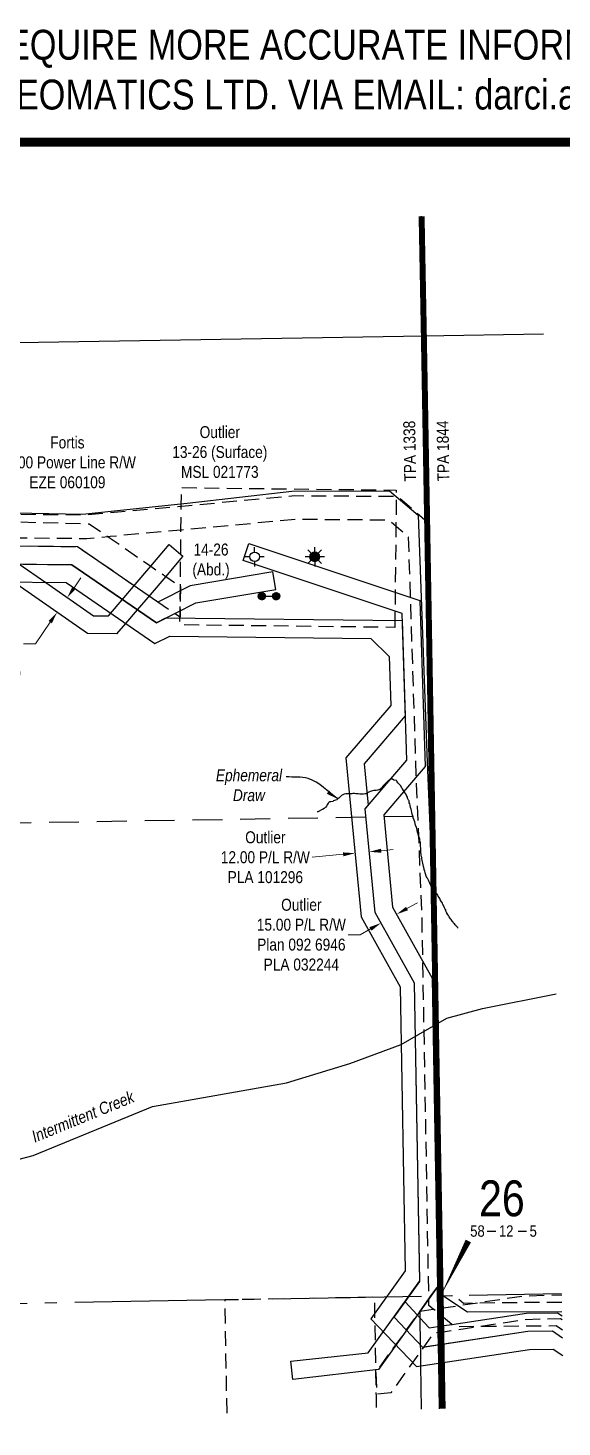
# Model space of a CAD drawing. Extents: x 585085 to 587865, y 5988993 to 5990821.
# Drawn here: x 586491 to 586938, y 5989013 to 5990184 of the extents above; entities that cross this region are included whole.
import ezdxf
from ezdxf.enums import TextEntityAlignment as Align

# ---------------------------------------------------------------- set-up
doc = ezdxf.new("R2010")
doc.units = 0
doc.header["$LTSCALE"] = 5
doc.header["$PDSIZE"] = 0.5
for name, pattern in [('CENTERLINEX3', [5, 2.5, -1, 0.5, -1]), ('foc-ACCESSROAD', [3.75, 2.5, -1.25]), ('foc-FLOWLINE', [3.75, 2.5, -1.25]), ('foc-LSD', [8, 5, -3]), ('foc-QUARTERLINE', [33, 25, -3, 2, -3]), ('foc-TOPO-ephemeral', [6.25, 3.125, -0.625, 0.625, -0.625, 0.625, -0.625])]:
    doc.linetypes.add(name, pattern=pattern)
doc.layers.get('Defpoints').update_dxf_attribs({"color": 9})
for name, color, linetype in [('10', 1, 'Continuous'), ('9', 3, 'Continuous'), ('AS-POWER', 104, 'foc-POWER'), ('AS-SYMBOL', 7, 'Continuous'), ('C-AR', 13, 'foc-ACCESSROAD'), ('C-RW', 13, 'Continuous'), ('C-WS', 13, 'foc-ACCESSROAD'), ('C-WS-S', 8, 'Continuous'), ('F-EZE', 190, 'foc-FLOWLINE'), ('F-WS-S', 8, 'Continuous'), ('L-QSEC', 8, 'foc-QUARTERLINE'), ('L-SEC', 7, 'Continuous'), ('L-SECLBL', 7, 'Continuous'), ('L-SECTION-LSD', 7, 'foc-LSD'), ('T-CREEK', 160, 'Continuous'), ('T-DRAW', 143, 'foc-TOPO-ephemeral'), ('T-WATER-T', 170, 'Continuous')]:
    doc.layers.add(name, color=color, linetype=linetype)
doc.layers.add('AS-PIPE-AG', color=7, linetype='Continuous', true_color=0x7d00fa)
doc.layers.add('AS-TRAPPER-T', color=7, linetype='Continuous', true_color=0xc26100)
doc.layers.add('AS-TRAPPER BOUNDARY', color=7, linetype='CENTERLINEX3', true_color=0xb85c00, transparency=0.6)
for name, color, linetype, lineweight in [('C-RW-T', 13, 'Continuous', 9), ('C-WS-T', 13, 'Continuous', 9), ('F-EZE-T', 190, 'Continuous', 9)]:
    doc.layers.add(name, color=color, linetype=linetype, lineweight=lineweight)
doc.layers.add('DISCLAIMER', color=7, linetype='Continuous', plot=False)
doc.styles.add('100L', font='ARIALN.TTF', dxfattribs={"height": 11})
doc.styles.add('80', font='ARIALN.TTF', dxfattribs={"height": 10})
doc.styles.add('80CG', font='ARIALN.TTF', dxfattribs={"height": 10})
doc.styles.add('80L', font='ARIALN.TTF', dxfattribs={"height": 10})
doc.styles.add('foc-LtypeFont', font='ARIALN.TTF', dxfattribs={"height": 7.35})
doc.styles.add('SIMPLEX', font='ARIALN.TTF')
doc.linetypes.add('foc-POWER', pattern='A,6,-1,["P",foc-LtypeFont,S=0.2,R=0,X=-0.625,Y=-0.75],-1.24,4', length=12.24)
doc.linetypes.add('foc-TOPO-flowdirection-NOLINE', pattern='A,0,[">",foc-LtypeFont,S=0.3,R=0,X=0,Y=-0.945],-20,[">",foc-LtypeFont,S=0.3,R=0,X=0,Y=-0.945],0', length=20)
doc.dimstyles.new('Compass 5 000', dxfattribs={"dimscale": 5, "dimtxt": 9, "dimasz": 2, "dimexe": 0.2, "dimexo": 0.0625, "dimgap": 0.5, "dimtad": 0, "dimtih": 1, "dimtoh": 1, "dimzin": 0, "dimdsep": 46, "dimtxsty": '80CG', "dimcen": 0.1, "dimse1": 1, "dimse2": 1, "dimclrd": 256, "dimclrt": 256, "dimaunit": 1, "dimadec": 4, "dimazin": 0, "dimtfac": 0.06, "dimtofl": 0, "dimtmove": 0, "dimatfit": 1, "dimfxl": 0.2, "dimtolj": 1, "dimtzin": 0, "dimlwd": -1, "dimarcsym": 0})

# ---------------------------------------------------------------- blocks, each defined once
blk = doc.blocks.new('L-SECLBL')
at = {"layer": '9', "color": 7}
for p, q in [((-5.1, -27.8), (-12.3, -27.8)), ((20.7, -27.8), (13.5, -27.8))]:
    blk.add_line(p, q, dxfattribs=at)
at = {"layer": '10', "color": 2, "style": 'SIMPLEX'}
blk.add_attdef('SEC', text='', height=30, dxfattribs=at).set_placement((0, 0), align=Align.MIDDLE)
at = {"layer": '10', "color": 5, "style": '80L'}
blk.add_attdef('TWP', text='', height=9.5, dxfattribs=at).set_placement((-14.4, -27.4), align=Align.MIDDLE_RIGHT)
blk.add_attdef('RGE', text='', height=9.5, dxfattribs=at).set_placement((3.6, -27.4), align=Align.MIDDLE_CENTER)
blk.add_attdef('MER', text='', height=9.5, dxfattribs=at).set_placement((23.2, -27.4), align=Align.MIDDLE_LEFT)
blk = doc.blocks.new('*D381')
at = {"layer": 'C-RW-T', "transparency": 16777216}
for p, q in [((586529.9, 5989715.8), (586535.6, 5989724)), ((586510, 5989687), (586497.5, 5989668.9)), ((586497.5, 5989668.9), (586487.5, 5989668.9))]:
    blk.add_line(p, q, dxfattribs=at)
for points in [[(586528.5, 5989716.7), (586531.3, 5989714.8), (586524.2, 5989707.5)], [(586508.6, 5989687.9), (586511.3, 5989686), (586515.7, 5989695.2)]]:
    blk.add_solid(points, dxfattribs=at)
at = {"layer": 'Defpoints', "color": 0, "transparency": 16777216}
for p in [(586528.3, 5989704.7), (586515.7, 5989695.2), (586519.7, 5989692.4)]:
    blk.add_point(p, dxfattribs=at)
at = {"layer": 'C-RW-T', "transparency": 16777216, "insert": (586440.4, 5989668.9), "char_height": 10, "attachment_point": 5, "style": '80CG', "bg_fill": 3, "box_fill_scale": 1.1, "bg_fill_color": 256, "bg_fill_true_color": 13158600, "bg_fill_transparency": 0}
blk.add_mtext('\\A1;Outlier\\P15.00 P/L R/W\\PPLA 031995\\P(To Be Amended)', dxfattribs=at)
blk = doc.blocks.new('*D385')
at = {"layer": 'C-RW-T', "transparency": 16777216}
for p, q in [((586786.8, 5989495.7), (586796.8, 5989496.6)), ((586754.9, 5989492.7), (586729, 5989490.2))]:
    blk.add_line(p, q, dxfattribs=at)
for points in [[(586786.7, 5989497.4), (586787, 5989494), (586776.9, 5989494.8)], [(586754.8, 5989494.3), (586755.1, 5989491), (586764.9, 5989493.6)]]:
    blk.add_solid(points, dxfattribs=at)
at = {"layer": 'Defpoints', "color": 0, "transparency": 16777216}
for p in [(586764.9, 5989493.6), (586766.4, 5989477.7), (586778.4, 5989478.8)]:
    blk.add_point(p, dxfattribs=at)
at = {"layer": 'C-RW-T', "transparency": 16777216, "insert": (586689.9, 5989490.2), "char_height": 10, "attachment_point": 5, "style": '80CG'}
blk.add_mtext('\\A1;Outlier\\P12.00 P/L R/W\\PPLA 101296', dxfattribs=at)
blk = doc.blocks.new('*D387')
at = {"layer": 'C-RW-T', "transparency": 16777216}
for p, q in [((586808.4, 5989447.3), (586817.2, 5989452.2)), ((586777.9, 5989430.3), (586769.1, 5989425.4)), ((586769.1, 5989425.4), (586759.1, 5989425.4))]:
    blk.add_line(p, q, dxfattribs=at)
for points in [[(586807.6, 5989448.8), (586809.2, 5989445.9), (586799.7, 5989442.5)], [(586777, 5989431.7), (586778.7, 5989428.8), (586786.6, 5989435.2)]]:
    blk.add_solid(points, dxfattribs=at)
at = {"layer": 'Defpoints', "color": 0, "transparency": 16777216}
for p in [(586786.6, 5989435.2), (586812.5, 5989419.4), (586799.4, 5989412.1)]:
    blk.add_point(p, dxfattribs=at)
at = {"layer": 'C-RW-T', "transparency": 16777216, "insert": (586720, 5989425.4), "char_height": 10, "attachment_point": 5, "style": '80CG'}
blk.add_mtext('\\A1;Outlier\\P15.00 P/L R/W\\PPlan 092 6946\\PPLA 032244', dxfattribs=at)
blk = doc.blocks.new('RISER')
h = blk.add_hatch(color=255)
h.dxf.hatch_style = 1
edge = h.paths.add_edge_path()
edge.add_arc((0, 0), 0.7, 0, 360)
blk.add_hatch(color=13).paths.add_polyline_path([(0.58, -0.15), (-0.58, -0.15, 0.774597)])
at = {"color": 13}
blk.add_line((-0.58, -0.15), (0.58, -0.15), dxfattribs=at)
blk.add_circle((0, 0), 0.6, dxfattribs=at)
blk = doc.blocks.new('GABD')
for p, q in [((-0.81, 0), (-1.62, 0)), ((0, 0.81), (0, 1.62)), ((1.62, 0), (0.81, 0)), ((0, -0.81), (0, -1.62))]:
    blk.add_line(p, q)
blk.add_circle((0, 0), 0.8)
blk = doc.blocks.new('GAS')
h = blk.add_hatch(color=255)
h.dxf.hatch_style = 1
edge = h.paths.add_edge_path()
edge.add_arc((0, 0), 0.9, 0, 360)
for p, q in [((-0.81, 0), (-1.62, 0)), ((-0.57, 0.57), (-1.14, 1.14)), ((0, 0.81), (0, 1.62)), ((0.57, 0.57), (1.14, 1.14)), ((1.62, 0), (0.81, 0)), ((-0.57, -0.57), (-1.14, -1.14)), ((0, -0.81), (0, -1.62)), ((1.14, -1.14), (0.57, -0.57))]:
    blk.add_line(p, q)
blk.add_circle((0, 0), 0.8)
blk = doc.blocks.new('*D403')
at = {"layer": 'Defpoints', "color": 0, "transparency": 16777216}
for p in [(586454.4, 5989777.5), (586490.9, 5989777.2), (586490.7, 5989757.2)]:
    blk.add_point(p, dxfattribs=at)
at = {"layer": 'F-EZE-T', "transparency": 16777216}
for p, q in [((586454.5, 5989787.5), (586454.8, 5989820.6)), ((586454.8, 5989820.6), (586464.8, 5989820.6)), ((586454.1, 5989747.5), (586454, 5989737.5))]:
    blk.add_line(p, q, dxfattribs=at)
for points in [[(586452.8, 5989787.5), (586456.1, 5989787.5), (586454.4, 5989777.5)], [(586452.4, 5989747.6), (586455.8, 5989747.5), (586454.2, 5989757.5)]]:
    blk.add_solid(points, dxfattribs=at)
at = {"layer": 'F-EZE-T', "transparency": 16777216, "insert": (586524.3, 5989820.6), "char_height": 10, "attachment_point": 5, "style": '80CG'}
blk.add_mtext('\\A1;Fortis\\P20.00 Power Line R/W\\PEZE 060109', dxfattribs=at)
blk = doc.blocks.new('Disclaimer_Legal')
at = {"layer": 'DISCLAIMER', "color": 254, "flags": 128}
blk.add_lwpolyline([(-3612.9, -1104.6, 37.5, 37.5, 0), (4096.1, -1104.6, 37.5, 37.5, 0.414214), (4171.1, -1029.6, 37.5, 37.5, 0), (4171.1, 2078.7, 37.5, 0, 0.414214), (4096.1, 2153.7, 0, 0, 0), (-3612.9, 2153.7, 0, 0, 0.414214), (-3687.9, 2078.7, 0, 0, 0), (-3687.9, -1029.6, 0, 37.5, 0.414214)], format="xyseb", close=True, dxfattribs=at)
at = {"layer": 'DISCLAIMER', "color": 254, "insert": (241.6, 533.9), "char_height": 125, "width": 7717.568, "attachment_point": 5, "style": '80'}
blk.add_mtext('NOTICE TO THE CORPORATION, PERSON &/OR PERSONS REGARDING THIS COMPUTER AIDED DESIGN AND DRAFTING (CADD) FILES. ACCEPTANCE OF THE CADD DATA IS BASED ON THE FOLLOWING DISCLAIMER WHICH COVERS ALL CADD DATA RECIEVED FROM COMPASS GEOMATICS LTD.\\P{\\fArial Narrow|b1|i0|c0|p34;DISCLAIMER}\\PCOMPASS GEOMATICS LTD. MAKES NO REPRESENTATION OR WARRANTIES, EXPRESS OR IMPLIED, WITH RESPECT TO THE REUSE OF THE DATA PROVIDED HEREWITH, REGARDLESS OF ITS FORMAT OR THE MEANS OF ITS TRANSMISSION. THERE IS NO GUARANTEE OR REPRESENTATION TO THE USER AS TO THE ACCURACY, CURRENCY, SUITABILITY OR RELIABILITY OF THIS DATA FOR ANY PURPOSE. THE USER ACCEPTS THE DATA "AS IS", AND ASSUMES ALL RISKS ASSOCIATED WITH ITS USE. BY ACCEPTANCE OF THIS DATA, THE USER AGREES NOT TO TRANSMIT THIS DATA OR PROVIDE ACCESS OR ANY PART OF IT TO ANOTHER PARTY UNLESS THE USER SHALL INCLUDE WITH THE DATA A COPY OF THIS DISCLAIMER. COMPASS GEOMATICS LTD. ASSUMES NO RESPONSIBILITY FOR ACTUAL OR CONSEQUENTIAL DAMAGE AS A RESULT OF ANY USER\'S RELIANCE ON THIS DATA. THIS CADD FILE IS FOR ILLUSTRATION PURPOSES ONLY.\\PIF YOU REQUIRE MORE ACCURATE INFORMATION, PLEASE CONTACT DARCI ANGLEHART AT COMPASS GEOMATICS LTD. VIA EMAIL: darci.anglehart@compassgeomatics.ca OR CELL: 506-961-7292', dxfattribs=at)

msp = doc.modelspace()

# ---------------------------------------------------------------- linework, layer by layer
at = {"layer": 'AS-PIPE-AG', "flags": 128}
msp.add_lwpolyline([(586687.026, 5989708.673), (586688.89, 5989708.702), (586697.217, 5989708.619), (586698.934, 5989708.627)], dxfattribs=at)
at = {"layer": 'AS-POWER'}
msp.add_lwpolyline([(585937.055, 5990182.613), (585959.129, 5990177.005), (586013.379, 5990183.735), (586002.903, 5990105.211), (585999.678, 5990001.716), (585999.211, 5989905.199), (586018.33, 5989876.191), (586104.944, 5989835.901), (586222.811, 5989814.949), (586333.878, 5989779.036), (586438.048, 5989779.398), (586536.881, 5989777.175), (586624.415, 5989786.535), (586711.92, 5989796.553), (586793.788, 5989796.91), (586817.741, 5989776.544), (586825.339, 5989569.786), (586830.017, 5989456.237), (586835.793, 5989125.298), (586859.09, 5989109.973), (586938.074, 5989110.229)], dxfattribs=at)
at = {"layer": 'AS-TRAPPER BOUNDARY', "const_width": 4.998, "flags": 128}
msp.add_lwpolyline([(586838.223, 5989028.866), (586822.519, 5989926.619), (586820.632, 5990026.557)], dxfattribs=at)
at = {"layer": 'C-AR', "flags": 128}
msp.add_lwpolyline([(586618.794, 5989716.759), (586618.503, 5989690.989), (586599.89, 5989703.778), (586592.579, 5989708.796), (586580.148, 5989717.348), (586532.822, 5989749.906), (586462.334, 5989750.671), (586391.645, 5989751.701), (586323.491, 5989751.818), (586232.29, 5989786.573), (586101.828, 5989809.824), (586072.336, 5989820.085), (586023.675, 5989837.46), (586023.151, 5989869.375), (586082.597, 5989848.383), (586130.244, 5989831.438), (586168.151, 5989817.957), (586238.315, 5989805.446), (586327.765, 5989771.281), (586461.147, 5989771.486), (586542.637, 5989769.234), (586558.379, 5989758.388), (586594.141, 5989733.746), (586606.564, 5989725.185), (586618.794, 5989716.759)], close=True, dxfattribs=at)
msp.add_lwpolyline([(586938.209, 5989103.058), (586936.722, 5989104.061), (586907.314, 5989103.269), (586869.232, 5989097.557), (586837.108, 5989092.629), (586834.17, 5989092.442), (586830.644, 5989091.92), (586822.581, 5989080.695), (586819.883, 5989076.939), (586813.267, 5989067.73), (586794.871, 5989042.12), (586783.216, 5989040.854), (586782.733, 5989058.792), (586782.675, 5989060.939), (586783.988, 5989061.082), (586799.281, 5989082.452), (586808.085, 5989094.754), (586817.007, 5989107.221), (586819.333, 5989110.473), (586830.425, 5989112.115), (586833.816, 5989112.618), (586836.755, 5989112.815), (586867.388, 5989117.49), (586905.504, 5989123.237), (586937.812, 5989124.107)], dxfattribs=at)
at = {"layer": 'C-RW'}
for points in [[(586023.827, 5989828.193), (586065.588, 5989806.777), (586097.936, 5989795.343), (586228.244, 5989772.101), (586320.716, 5989736.83), (586391.524, 5989736.708), (586466.586, 5989735.64), (586528.101, 5989734.965), (586598.74, 5989686.376), (586631.616, 5989703.062), (586698.657, 5989714.258), (586696.187, 5989729.047), (586626.881, 5989717.472), (586599.89, 5989703.778), (586532.822, 5989749.906), (586466.779, 5989750.61), (586391.645, 5989751.701), (586323.491, 5989751.818), (586232.267, 5989786.613), (586101.776, 5989809.888), (586071.534, 5989820.578), (586023.53, 5989846.07)], [(586711.21, 5989068.592), (586775.992, 5989075.684), (586819.03, 5989135.825), (586814.606, 5989384.963), (586781.692, 5989443.937), (586773.465, 5989530.767), (586808.37, 5989571.549), (586804.409, 5989694.098), (586671.443, 5989738.509), (586676.195, 5989752.736), (586819.064, 5989705.018), (586823.55, 5989566.217), (586788.998, 5989525.847), (586796.328, 5989448.492), (586829.538, 5989388.988), (586833.897, 5989130.765), (586784.471, 5989061.576), (586712.85, 5989053.258)]]:
    msp.add_lwpolyline(points, close=True, dxfattribs=at)
for points in [[(586483.63, 5989735.735), (586506.184, 5989720.056), (586546.048, 5989692.343), (586546.048, 5989692.343), (586558.653, 5989692.158), (586560.456, 5989694.271), (586570.233, 5989705.728), (586581.107, 5989718.471), (586594.141, 5989733.746), (586609.547, 5989751.799), (586619.099, 5989743.648), (586620.962, 5989742.058), (586619.056, 5989739.823), (586606.564, 5989725.185), (586593.531, 5989709.911), (586582.662, 5989697.174), (586572.886, 5989685.718), (586565.488, 5989677.048), (586541.245, 5989677.406), (586478.733, 5989720.862)], [(586820.606, 5989028.495), (586819.998, 5989065.145), (586819.883, 5989076.939), (586819.793, 5989082.442), (586819.43, 5989104.611), (586819.333, 5989110.473), (586826.683, 5989120.704), (586828.458, 5989123.176), (586833.507, 5989130.204), (586833.629, 5989123.268), (586833.816, 5989112.618), (586833.947, 5989109.153), (586834.08, 5989097.6), (586834.17, 5989092.442), (586834.379, 5989082.442), (586834.654, 5989067.3), (586835.326, 5989028.805)], [(586938.494, 5989087.914), (586930.018, 5989093.64), (586909.607, 5989093.413), (586821.743, 5989080.123), (586797.656, 5989105.409), (586806.801, 5989118.215), (586817.006, 5989107.22), (586819.43, 5989104.611), (586826.938, 5989096.529), (586834.08, 5989097.6), (586837.014, 5989098.04), (586845.94, 5989099.373), (586908.248, 5989108.726), (586934.338, 5989108.971), (586938.146, 5989106.396)]]:
    msp.add_lwpolyline(points, dxfattribs=at)
at = {"layer": 'C-RW', "flags": 128}
for points in [[(586938.494, 5989087.914), (586930.018, 5989093.64), (586909.607, 5989093.413), (586824.41, 5989080.526), (586821.743, 5989080.123), (586797.656, 5989105.409), (586819.01, 5989135.311), (586814.616, 5989384.931), (586781.693, 5989443.937), (586773.461, 5989530.779), (586776.15, 5989533.915), (586772.87, 5989568.506), (586807.195, 5989608.577), (586804.633, 5989687.987), (586606.395, 5989690.251), (586598.736, 5989686.364), (586528.094, 5989734.958), (586320.708, 5989736.804)], [(586466.372, 5989720.623), (586523.353, 5989720.007), (586597.569, 5989668.954), (586609.897, 5989675.21), (586778.091, 5989673.289), (586793.564, 5989658.131), (586794.883, 5989617.261), (586757.337, 5989573.429), (586769.958, 5989440.285), (586802.643, 5989381.707), (586806.825, 5989144.059), (586778.245, 5989104.038), (586816.266, 5989064.124), (586910.818, 5989078.426), (586930.728, 5989078.647), (586938.772, 5989073.213)]]:
    msp.add_lwpolyline(points, dxfattribs=at)
at = {"layer": 'C-WS', "flags": 128}
msp.add_lwpolyline([(586798.212, 5989687.566), (586798.154, 5989682.573), (586748.194, 5989683.144), (586618.431, 5989684.653), (586618.488, 5989689.651), (586618.522, 5989692.692), (586618.794, 5989716.759), (586619.056, 5989739.823), (586619.099, 5989743.648), (586619.33, 5989763.998), (586619.557, 5989784.086), (586619.732, 5989799.503), (586749.531, 5989797.993), (586799.476, 5989797.422), (586799.416, 5989792.24), (586799.128, 5989767.142), (586798.488, 5989711.53), (586798.306, 5989695.772), (586798.212, 5989687.566)], close=True, dxfattribs=at)
msp.add_lwpolyline([(586657.856, 5989025.072), (586656.165, 5989120.112), (586781.031, 5989122.333), (586781.25, 5989110.033), (586781.291, 5989107.751), (586781.391, 5989102.125), (586781.438, 5989099.495), (586781.69, 5989085.348), (586781.719, 5989083.712), (586782.105, 5989061.987), (586782.144, 5989059.838), (586782.463, 5989041.897), (586782.501, 5989039.769), (586782.715, 5989027.698)], dxfattribs=at)
at = {"layer": 'F-EZE', "flags": 128}
msp.add_lwpolyline([(586938.369, 5989094.556), (586933.214, 5989098.04), (586869.232, 5989097.557), (586848.576, 5989097.147), (586846.458, 5989098.893), (586845.941, 5989099.349), (586836.86, 5989106.808), (586833.947, 5989109.153), (586830.958, 5989111.676), (586830.425, 5989112.115), (586826.781, 5989115.12), (586826.711, 5989119.083), (586826.683, 5989120.704), (586826.64, 5989123.143), (586823.883, 5989280.183), (586821.666, 5989402.328), (586820.938, 5989442.438), (586816.431, 5989551.539), (586816.299, 5989555.589), (586816.252, 5989557.056), (586811.385, 5989707.032), (586809.732, 5989757.952), (586799.58, 5989766.75), (586799.128, 5989767.142), (586793.174, 5989772.302), (586715.427, 5989772.846), (586619.687, 5989764.031), (586619.33, 5989763.998), (586559.942, 5989758.531), (586558.379, 5989758.388), (586540.623, 5989756.752), (586334.357, 5989758.626), (586308.15, 5989763.886), (586223.658, 5989794.265), (586135.73, 5989809.733), (586105.299, 5989816.546), (586023.424, 5989852.588), (586023.145, 5989869.528), (586022.956, 5989881.019), (586029.206, 5989871.907), (586076.937, 5989850.877), (586082.597, 5989848.383), (586111.57, 5989835.619), (586130.244, 5989831.438), (586138.039, 5989829.693), (586139.639, 5989829.269), (586228.808, 5989813.646), (586313.525, 5989783.185), (586336.432, 5989778.587), (586539.797, 5989776.742), (586619.557, 5989784.086), (586620.029, 5989784.13), (586714.579, 5989792.835), (586799.416, 5989792.24), (586800.014, 5989792.236), (586800.69, 5989792.231), (586825.242, 5989770.951), (586829.546, 5989524.97), (586836.571, 5989123.321), (586848.041, 5989123.523), (586855.661, 5989117.203), (586867.388, 5989117.49), (586937.926, 5989118.076)], dxfattribs=at)
at = {"layer": 'L-QSEC'}
for p, q in [((586822.519, 5989926.619), (586820.632, 5990026.557)), ((586838.223, 5989028.866), (586822.519, 5989926.619)), ((586035.637, 5989109.076), (586937.793, 5989125.121))]:
    msp.add_line(p, q, dxfattribs=at)
at = {"layer": 'L-SEC'}
for p, q in [((586022.427, 5989913.421), (586822.519, 5989926.619)), ((586822.519, 5989926.619), (586922.46, 5989928.262))]:
    msp.add_line(p, q, dxfattribs=at)
at = {"layer": 'L-SECLBL', "flags": 128}
msp.add_lwpolyline([(586836.571, 5989123.321, 0, 4.998, 0), (586859.702, 5989169.134, 0, 0, 0)], format="xyseb", dxfattribs=at)
at = {"layer": 'L-SECTION-LSD'}
msp.add_line((586029.032, 5989511.249), (586829.545, 5989524.97), dxfattribs=at)
at = {"layer": 'T-CREEK', "flags": 128}
msp.add_lwpolyline([(586106.755, 5989013.478), (586117.504, 5989021.539), (586140.507, 5989041.542), (586165.513, 5989085.545), (586220.523, 5989160.551), (586246.527, 5989183.553), (586334.537, 5989209.559), (586384.542, 5989215.562), (586433.547, 5989224.566), (586495.554, 5989240.57), (586595.566, 5989281.578), (586707.578, 5989301.585), (586760.584, 5989317.589), (586803.589, 5989333.592), (586841.594, 5989355.595), (586871.597, 5989363.597), (586933.064, 5989375.894)], dxfattribs=at)
at = {"layer": 'T-CREEK', "linetype": 'foc-TOPO-flowdirection-NOLINE', "flags": 128}
msp.add_lwpolyline([(586106.755, 5989013.478), (586117.504, 5989021.539), (586140.507, 5989041.542), (586165.513, 5989085.545), (586220.523, 5989160.551), (586246.527, 5989183.553), (586334.537, 5989209.559), (586384.542, 5989215.562), (586433.547, 5989224.566), (586495.554, 5989240.57), (586595.566, 5989281.578), (586707.578, 5989301.585), (586760.584, 5989317.589), (586803.589, 5989333.592), (586841.594, 5989355.595), (586871.597, 5989363.597), (586933.064, 5989375.894)], dxfattribs=at)
at = {"layer": 'T-DRAW', "linetype": 'foc-TOPO-flowdirection-NOLINE', "flags": 128}
msp.add_lwpolyline([(586851.284, 5989430.962), (586850.763, 5989431.528), (586850.241, 5989432.097), (586849.54, 5989432.663), (586849.192, 5989433.238), (586848.665, 5989433.812), (586848.139, 5989434.582), (586847.431, 5989435.155), (586846.9, 5989435.931), (586846.545, 5989436.515), (586845.832, 5989437.292), (586845.295, 5989438.076), (586844.756, 5989438.663), (586844.216, 5989439.452), (586843.673, 5989440.243), (586843.127, 5989441.442), (586842.396, 5989442.644), (586841.846, 5989443.448), (586841.291, 5989444.461), (586840.914, 5989445.894), (586840.354, 5989446.918), (586839.791, 5989447.947), (586839.413, 5989448.775), (586838.464, 5989450.65), (586838.074, 5989451.913), (586837.503, 5989452.754), (586836.548, 5989454.019), (586835.766, 5989455.728), (586835.185, 5989456.583), (586834.597, 5989457.661), (586834.204, 5989458.309), (586833.811, 5989458.959), (586833.416, 5989459.612), (586832.636, 5989460.48), (586831.466, 5989461.566), (586831.256, 5989462.23), (586830.656, 5989463.112), (586830.055, 5989463.998), (586829.65, 5989464.665), (586828.844, 5989465.78), (586828.235, 5989466.677), (586827.816, 5989467.581), (586827.589, 5989468.493), (586826.964, 5989469.631), (586826.327, 5989471.007), (586825.695, 5989472.158), (586825.276, 5989472.851), (586824.845, 5989473.78), (586824.422, 5989474.478), (586823.944, 5989476.363), (586823.704, 5989477.311), (586823.242, 5989478.738), (586822.789, 5989479.934), (586822.778, 5989480.175), (586822.509, 5989481.625), (586822.263, 5989482.595), (586822.003, 5989483.815), (586821.529, 5989485.284), (586821.479, 5989486.274), (586821.203, 5989487.763), (586820.736, 5989489.007), (586820.684, 5989490.013), (586820.455, 5989490.514), (586820.159, 5989492.284), (586820.132, 5989492.794), (586820.052, 5989494.329), (586819.97, 5989495.874), (586819.916, 5989496.91), (586819.847, 5989498.212), (586819.792, 5989499.258), (586819.723, 5989500.572), (586819.626, 5989502.424), (586819.125, 5989504.015), (586819.053, 5989505.356), (586818.801, 5989506.16), (586818.068, 5989508.044), (586818.038, 5989508.589), (586817.253, 5989511.317), (586816.962, 5989512.695), (586816.654, 5989514.36), (586816.393, 5989515.195), (586815.637, 5989517.151), (586815.124, 5989518.558), (586814.823, 5989519.977), (586814.305, 5989521.401), (586813.549, 5989523.118), (586813.241, 5989524.564), (586812.695, 5989526.307), (586812.382, 5989527.771), (586812.068, 5989529.244), (586811.771, 5989530.428), (586811.233, 5989531.913), (586811.114, 5989533.716), (586810.812, 5989534.921), (586810.307, 5989535.823), (586810.204, 5989537.348), (586809.717, 5989537.952), (586808.919, 5989539.786), (586808.876, 5989540.404), (586808.093, 5989541.944), (586807.329, 5989543.18), (586806.061, 5989545.043), (586805.538, 5989545.982), (586804.509, 5989547.551), (586804.005, 5989548.18), (586803.17, 5989550.088), (586802.433, 5989550.719), (586801.668, 5989551.674), (586800.67, 5989552.629), (586799.871, 5989553.917), (586799.585, 5989554.565), (586797.252, 5989554.849), (586795.778, 5989555.807), (586792.903, 5989554.44), (586788.321, 5989549.81), (586787.741, 5989548.835), (586786.707, 5989547.856), (586786.095, 5989547.206), (586785.677, 5989546.88), (586784.804, 5989546.545), (586782.571, 5989546.186), (586781.664, 5989546.169), (586780.529, 5989546.148), (586779.661, 5989545.814), (586778.794, 5989545.481), (586777.475, 5989545.14), (586776.384, 5989544.803), (586774.7, 5989543.825), (586774.108, 5989543.185), (586773.431, 5989543.172), (586772.077, 5989543.147), (586771.399, 5989543.134), (586770.722, 5989543.122), (586768.917, 5989543.088), (586767.516, 5989543.376), (586767.29, 5989543.372), (586765.484, 5989543.338), (586764.532, 5989543.635), (586763.854, 5989543.622), (586763.176, 5989543.609), (586762.322, 5989543.278), (586760.742, 5989543.249), (586759.838, 5989543.232), (586759.387, 5989543.224), (586757.806, 5989543.194), (586757.354, 5989543.185), (586755.773, 5989543.156), (586755.15, 5989542.83), (586753.735, 5989541.863), (586753.17, 5989541.227), (586752.156, 5989540.584), (586751.425, 5989539.638), (586750.417, 5989538.999), (586749.635, 5989538.366), (586748.573, 5989538.037), (586747.737, 5989537.714), (586746.901, 5989537.39), (586746.349, 5989536.765), (586744.787, 5989536.736), (586743.894, 5989536.719), (586743.123, 5989536.091), (586742.576, 5989535.469), (586741.487, 5989534.229), (586741.067, 5989533.008), (586740.587, 5989532.093), (586739.986, 5989531.78), (586739.006, 5989531.16), (586737.65, 5989530.234), (586736.832, 5989529.92), (586734.889, 5989528.69), (586733.855, 5989528.373), (586733.197, 5989528.36)], dxfattribs=at)
at = {"layer": 'T-DRAW', "flags": 128}
msp.add_lwpolyline([(586851.284, 5989430.962), (586850.763, 5989431.528), (586850.241, 5989432.097), (586849.54, 5989432.663), (586849.192, 5989433.238), (586848.665, 5989433.812), (586848.139, 5989434.582), (586847.431, 5989435.155), (586846.9, 5989435.931), (586846.545, 5989436.515), (586845.832, 5989437.292), (586845.295, 5989438.076), (586844.756, 5989438.663), (586844.216, 5989439.452), (586843.673, 5989440.243), (586843.127, 5989441.442), (586842.396, 5989442.644), (586841.846, 5989443.448), (586841.291, 5989444.461), (586840.914, 5989445.894), (586840.354, 5989446.918), (586839.791, 5989447.947), (586839.413, 5989448.775), (586838.464, 5989450.65), (586838.074, 5989451.913), (586837.503, 5989452.754), (586836.548, 5989454.019), (586835.766, 5989455.728), (586835.185, 5989456.583), (586834.597, 5989457.661), (586834.204, 5989458.309), (586833.811, 5989458.959), (586833.416, 5989459.612), (586832.636, 5989460.48), (586831.466, 5989461.566), (586831.256, 5989462.23), (586830.656, 5989463.112), (586830.055, 5989463.998), (586829.65, 5989464.665), (586828.844, 5989465.78), (586828.235, 5989466.677), (586827.816, 5989467.581), (586827.589, 5989468.493), (586826.964, 5989469.631), (586826.327, 5989471.007), (586825.695, 5989472.158), (586825.276, 5989472.851), (586824.845, 5989473.78), (586824.422, 5989474.478), (586823.944, 5989476.363), (586823.704, 5989477.311), (586823.242, 5989478.738), (586822.789, 5989479.934), (586822.778, 5989480.175), (586822.509, 5989481.625), (586822.263, 5989482.595), (586822.003, 5989483.815), (586821.529, 5989485.284), (586821.479, 5989486.274), (586821.203, 5989487.763), (586820.736, 5989489.007), (586820.684, 5989490.013), (586820.455, 5989490.514), (586820.159, 5989492.284), (586820.132, 5989492.794), (586820.052, 5989494.329), (586819.97, 5989495.874), (586819.916, 5989496.91), (586819.847, 5989498.212), (586819.792, 5989499.258), (586819.723, 5989500.572), (586819.626, 5989502.424), (586819.125, 5989504.015), (586819.053, 5989505.356), (586818.801, 5989506.16), (586818.068, 5989508.044), (586818.038, 5989508.589), (586817.253, 5989511.317), (586816.962, 5989512.695), (586816.654, 5989514.36), (586816.393, 5989515.195), (586815.637, 5989517.151), (586815.124, 5989518.558), (586814.823, 5989519.977), (586814.305, 5989521.401), (586813.549, 5989523.118), (586813.241, 5989524.564), (586812.695, 5989526.307), (586812.382, 5989527.771), (586812.068, 5989529.244), (586811.771, 5989530.428), (586811.233, 5989531.913), (586811.114, 5989533.716), (586810.812, 5989534.921), (586810.307, 5989535.823), (586810.204, 5989537.348), (586809.717, 5989537.952), (586808.919, 5989539.786), (586808.876, 5989540.404), (586808.093, 5989541.944), (586807.329, 5989543.18), (586806.061, 5989545.043), (586805.538, 5989545.982), (586804.509, 5989547.551), (586804.005, 5989548.18), (586803.17, 5989550.088), (586802.433, 5989550.719), (586801.668, 5989551.674), (586800.67, 5989552.629), (586799.871, 5989553.917), (586799.585, 5989554.565), (586797.252, 5989554.849), (586795.778, 5989555.807), (586792.903, 5989554.44), (586788.321, 5989549.81), (586787.741, 5989548.835), (586786.707, 5989547.856), (586786.095, 5989547.206), (586785.677, 5989546.88), (586784.804, 5989546.545), (586782.571, 5989546.186), (586781.664, 5989546.169), (586780.529, 5989546.148), (586779.661, 5989545.814), (586778.794, 5989545.481), (586777.475, 5989545.14), (586776.384, 5989544.803), (586774.7, 5989543.825), (586774.108, 5989543.185), (586773.431, 5989543.172), (586772.077, 5989543.147), (586771.399, 5989543.134), (586770.722, 5989543.122), (586768.917, 5989543.088), (586767.516, 5989543.376), (586767.29, 5989543.372), (586765.484, 5989543.338), (586764.532, 5989543.635), (586763.854, 5989543.622), (586763.176, 5989543.609), (586762.322, 5989543.278), (586760.742, 5989543.249), (586759.838, 5989543.232), (586759.387, 5989543.224), (586757.806, 5989543.194), (586757.354, 5989543.185), (586755.773, 5989543.156), (586755.15, 5989542.83), (586753.735, 5989541.863), (586753.17, 5989541.227), (586752.156, 5989540.584), (586751.425, 5989539.638), (586750.417, 5989538.999), (586749.635, 5989538.366), (586748.573, 5989538.037), (586747.737, 5989537.714), (586746.901, 5989537.39), (586746.349, 5989536.765), (586744.787, 5989536.736), (586743.894, 5989536.719), (586743.123, 5989536.091), (586742.576, 5989535.469), (586741.487, 5989534.229), (586741.067, 5989533.008), (586740.587, 5989532.093), (586739.986, 5989531.78), (586739.006, 5989531.16), (586737.65, 5989530.234), (586736.832, 5989529.92), (586734.889, 5989528.69), (586733.855, 5989528.373), (586733.197, 5989528.36)], dxfattribs=at)

# ---------------------------------------------------------------- block references
at = {"layer": 'AS-SYMBOL', "color": 3, "xscale": 4.997753600000009, "yscale": 4.997753600000009, "zscale": 4.997753600000009}
for p in [(586687.032, 5989708.678), (586698.934, 5989708.627)]:
    msp.add_blockref('RISER', p, dxfattribs=at)
at = {"layer": 'C-WS-S', "xscale": 4.997753600000006, "yscale": 4.997753600000006, "zscale": 4.997753600000006}
msp.add_blockref('GAS', (586731.173, 5989741.691), dxfattribs=at)
at = {"layer": 'Defpoints', "color": 5, "xscale": 0.2, "yscale": 0.2, "zscale": 0.2}
msp.add_blockref('Disclaimer_Legal', (587026.794, 5990309.599), dxfattribs=at)
at = {"layer": 'F-WS-S', "xscale": 4.997753600000006, "yscale": 4.997753600000006, "zscale": 4.997753600000006}
msp.add_blockref('GABD', (586680.943, 5989741.641), dxfattribs=at)
at = {"layer": 'L-SECLBL', "xscale": 0.999551, "yscale": 0.999551, "zscale": 0.999551}
msp.add_blockref('L-SECLBL', (586887.798, 5989204.854), dxfattribs=at).add_auto_attribs({'SEC': '26', 'TWP': '58', 'RGE': '12', 'MER': '5'})

# ---------------------------------------------------------------- texts
at = {"layer": 'AS-TRAPPER-T', "style": '80L'}
for s, p in [('TPA 1338', (586816.109, 5989804.686)), ('TPA 1844', (586843.936, 5989804.844))]:
    msp.add_text(s, height=9.9897, rotation=91.002164, dxfattribs=at).set_placement(p)
at = {"layer": 'C-WS-T', "attachment_point": 5, "style": '80CG'}
for s, insert, char_height, width in [('\\A1;Outlier\\P13-26 (Surface)\\PMSL 021773', (586651.809, 5989829.273), 9.99551, 78.95946), ('\\A1;14-26\\P(Abd.)', (586644.453, 5989737.887), 9.9955, 30.58421)]:
    msp.add_mtext(s, dxfattribs=dict(at, insert=insert, char_height=char_height, width=width))
at = {"layer": 'T-WATER-T', "insert": (586644.756, 5989563.823), "char_height": 9.99551, "attachment_point": 1, "style": '100L'}
msp.add_mtext_dynamic_manual_height_columns('\\pi3.78191;{\\fArial Narrow|b0|i1|c0|p34;Ephemeral \\P\\pi18.04222;Draw}', width=62.8664, gutter_width=54.975, heights=[0], dxfattribs=at)
at = {"layer": 'T-WATER-T', "insert": (586488.711, 5989258.697), "char_height": 9.99551, "attachment_point": 1, "rotation": 22.2951, "style": '100L'}
msp.add_mtext_dynamic_manual_height_columns('\\pi4.91193;{\\fArial Narrow|b0|i1|c0|p34;Intermittent Creek}', width=100.88801, gutter_width=54.975, heights=[0], dxfattribs=at)

# ---------------------------------------------------------------- dimensions: what is measured, and where the dimension line sits
at = {"layer": 'C-RW-T'}
for base, p1, p2, angle, text, picture, middle in [((586764.902, 5989493.62), (586778.385, 5989478.839), (586766.411, 5989477.704), 185.415273, 'Outlier\\P12.00 P/L R/W\\PPLA 101296', '*D385', (586689.927, 5989490.218)), ((586786.593, 5989435.155), (586812.54, 5989419.443), (586799.439, 5989412.133), 209.159844, 'Outlier\\P15.00 P/L R/W\\PPlan 092 6946\\PPLA 032244', '*D387', (586720.042, 5989425.411))]:
    dim = msp.add_linear_dim(base=base, p1=p1, p2=p2, angle=angle, text=text, dimstyle='Compass 5 000', dxfattribs=at)
    dim.commit()
    dim.dimension.update_dxf_attribs({"geometry": picture, "text_midpoint": middle, "dimtype": 161})

# ---------------------------------------------------------------- leaders
at = {"layer": 'T-WATER-T', "path_type": 1}
msp.add_leader([(586750.46, 5989539.026), (586725.657, 5989556.12), (586707.29, 5989557.588)], dimstyle='Compass 5 000', override={"dimgap": 0.5, "dimtad": 0}, dxfattribs=at)

# ---------------------------------------------------------------- next in the draw order: dimensions: what is measured, and where the dimension line sits
at = {"layer": 'C-RW-T'}
dim = msp.add_linear_dim(base=(586515.654, 5989695.204), p1=(586528.284, 5989704.708), p2=(586519.735, 5989692.375), angle=235.272634, text='Outlier\\P15.00 P/L R/W\\PPLA 031995\\P(To Be Amended)', dimstyle='Compass 5 000', override={"dimtfill": 1}, dxfattribs=at)
dim.commit()
dim.dimension.update_dxf_attribs({"geometry": '*D381', "text_midpoint": (586440.438, 5989668.945), "dimtype": 161})

# ---------------------------------------------------------------- next in the draw order: dimensions: what is measured, and where the dimension line sits
at = {"layer": 'F-EZE-T'}
dim = msp.add_linear_dim(base=(586454.36, 5989777.517), p1=(586490.687, 5989757.206), p2=(586490.868, 5989777.186), angle=89.480141, text='Fortis\\P20.00 Power Line R/W\\PEZE 060109', dimstyle='Compass 5 000', dxfattribs=at)
dim.commit()
dim.dimension.update_dxf_attribs({"geometry": '*D403', "text_midpoint": (586524.345, 5989820.645), "dimtype": 161})

doc.saveas('drawing.dxf')
